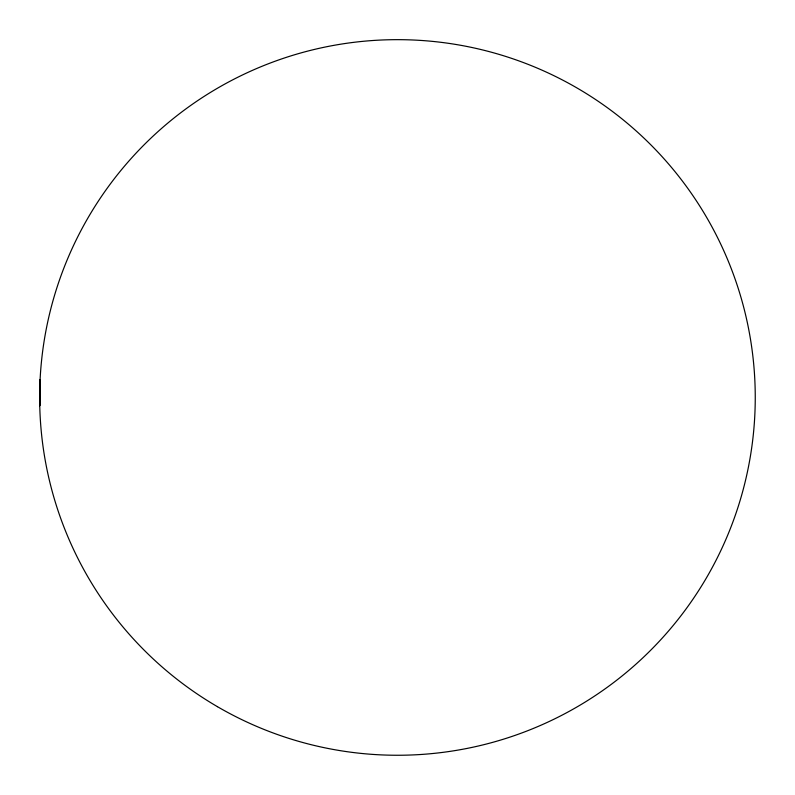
<?xml version="1.0" encoding="UTF-8"?>
<svg xmlns="http://www.w3.org/2000/svg" width="795" height="795" viewBox="0 0 795 795"><rect width="100%" height="100%" fill="white"/><g stroke="black" fill="none" stroke-linecap="round" stroke-linejoin="round"><path stroke-width="1.19" d="M40.098 379.712L39.75 405.639L40.098 379.712M217.423 706.666A357.8 357.8 0 0 0 755.25 398.762A357.8 357.8 0 0 0 219.688 86.943A357.8 357.8 0 0 0 217.423 706.666"/></g></svg>
